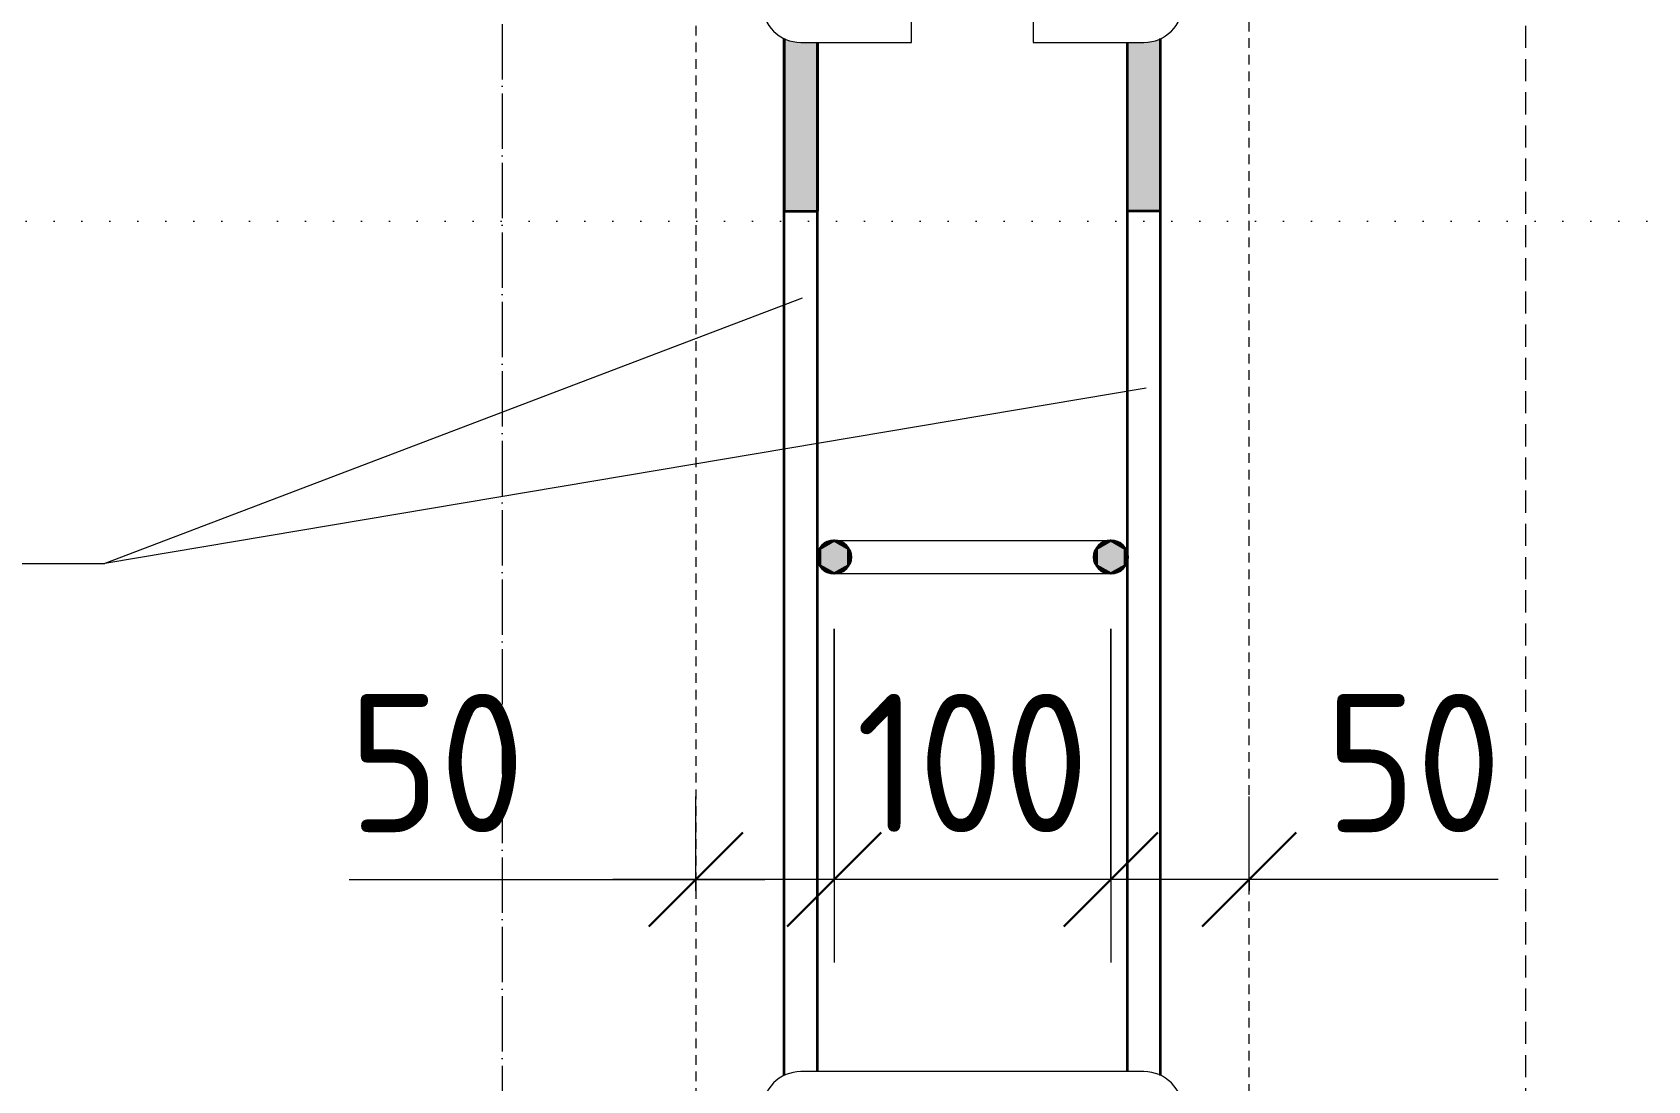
# Model space of a CAD drawing. Header units: millimetres. Extents: x -35709 to -15218, y -2926 to 78616.
# Drawn here: x -30200 to -29616, y 77186 to 77565 of the extents above; entities that cross this region are included whole.
import ezdxf

# ---------------------------------------------------------------- set-up
doc = ezdxf.new("R2010")
doc.units = ezdxf.units.MM
for name, pattern in [('01 Штриховая _4 мм_', [6, 3.5, -2.5]), ('01 Штриховая _8 мм_', [12, 8, -4]), ('02 Штрихпунктирная _20 мм_', [25, 20, -2.5, 0, -2.5]), ('04 Пунктир 10мм', [10, 0, -10])]:
    doc.linetypes.add(name, pattern=pattern)
for name, color, linetype, lineweight in [('AA_Dim', 7, 'Continuous', 9), ('AA_Dim-20', 7, 'Continuous', 9), ('AA_Oformlenie', 7, 'Continuous', 9), ('AA_Razrez', 7, 'Continuous', 9), ('AA_Vinoska', 7, 'Continuous', 9), ('KR_Armatura', 7, 'Continuous', 20), ('KR_Armatura_Tonkie', 7, 'Continuous', 20), ('Оси', 7, 'Continuous', 9)]:
    doc.layers.add(name, color=color, linetype=linetype, lineweight=lineweight)
doc.layers.add('AF_Stena_Опалубка', color=7, linetype='Continuous', lineweight=20, true_color=0x0063c6)
doc.layers.add('KR_Fundament', color=7, linetype='Continuous', lineweight=20, true_color=0x804000)
doc.styles.add('ISOCPEUR_1', font='isocpeur.TTF', dxfattribs={"width": 0.9, "height": 50})
doc.dimstyles.new('00_Точн_3_знака__прозр_', dxfattribs={"dimscale": 304.8, "dimtxt": 50.137748, "dimasz": 0.111549, "dimexe": 0.098425, "dimexo": 0.065617, "dimgap": 0.006562, "dimtad": 1, "dimdec": 3, "dimrnd": 0.001, "dimdsep": 46, "dimtxsty": 'ISOCPEUR_1', "dimblk1": 'OBLIQUE', "dimblk2": 'OBLIQUE', "dimsah": 1, "dimcen": 0.09, "dimdle": 0.098425, "dimazin": 0, "dimtfac": 1, "dimtdec": 4, "dimtix": 1, "dimtmove": 0, "dimatfit": 3, "dimfxl": 1, "dimtvp": 1, "dimtolj": 1, "dimtzin": 0, "dimlwd": 18, "dimlwe": 18, "dimarcsym": 2})
doc.dimstyles.new('00_Точн_3_знака__прозр__1', dxfattribs={"dimscale": 304.8, "dimtxt": 50.137748, "dimasz": 0.111549, "dimexe": 0.098425, "dimexo": 0.065617, "dimgap": 0.006562, "dimtad": 1, "dimdec": 3, "dimrnd": 0.001, "dimdsep": 46, "dimtxsty": 'ISOCPEUR_1', "dimblk1": 'OBLIQUE', "dimblk2": 'OBLIQUE', "dimsah": 1, "dimcen": 0.09, "dimdle": 0.098425, "dimazin": 0, "dimtfac": 1, "dimtdec": 4, "dimtix": 1, "dimtmove": 1, "dimatfit": 3, "dimfxl": 1, "dimtvp": 1, "dimtolj": 1, "dimtzin": 0, "dimlwd": 18, "dimlwe": 18, "dimarcsym": 2})

# ---------------------------------------------------------------- blocks, each defined once
blk = doc.blocks.new('079_Шпилька _ЭлУзла_ - d8 А240-3884576-План армирования стен')
at = {"layer": 'AA_Oformlenie'}
for p, q in [((40, 14), (0, 14)), ((40, 6), (40, 14)), ((124, 14), (84, 14)), ((84, 14), (84, 6)), ((0, 6), (40, 6)), ((84, 6), (124, 6)), ((124, -6), (0, -6)), ((0, -14), (124, -14))]:
    blk.add_line(p, q, dxfattribs=at)
for centre, radius, start, end in [((0, 0), 14, 90, 270), ((124, 0), 14, 270, 90), ((0, 0), 6, 90, 270), ((124, 0), 6, 270, 90)]:
    blk.add_arc(centre, radius, start, end, dxfattribs=at)
blk = doc.blocks.new('DIMBLOCK18-План армирования стен')
at = {"layer": 'AA_Dim-20', "color": 30, "lineweight": 30, "true_color": 0xff8000, "transparency": 16777216}
for p, q in [((-29497.26, 77775), (-29514.26, 77792)), ((-29497.26, 77775), (-29480.26, 77758)), ((-29497.26, 76775), (-29514.26, 76792)), ((-29497.26, 76775), (-29480.26, 76758)), ((-29497.26, 76585), (-29514.26, 76602)), ((-29497.26, 76585), (-29480.26, 76568))]:
    blk.add_line(p, q, dxfattribs=at)
at = {"layer": 'AA_Dim-20', "color": 30, "lineweight": 18, "true_color": 0xff8000, "transparency": 16777216}
for p, q in [((-29497.26, 77775), (-29784.06, 77775)), ((-29497.26, 77775), (-29497.26, 76775)), ((-29497.26, 77775), (-29467.26, 77775)), ((-29497.26, 76775), (-29784.06, 76775)), ((-29497.26, 76775), (-29467.26, 76775)), ((-29497.26, 76585), (-29784.06, 76585)), ((-29497.26, 76585), (-29467.26, 76585))]:
    blk.add_line(p, q, dxfattribs=at)
at = {"layer": 'AA_Dim-20', "color": 0, "lineweight": 18, "transparency": 16777216, "insert": (-29564.4, 77123.64), "char_height": 50, "width": 363.2622, "attachment_point": 1, "rotation": 90, "line_spacing_factor": 1.135194, "style": 'ISOCPEUR_1'}
blk.add_mtext('5х200=1000', dxfattribs=at)
blk = doc.blocks.new('_None')
blk = doc.blocks.new('DIMBLOCK25-План армирования стен')
at = {"layer": 'AA_Dim-20', "color": 30, "lineweight": 18, "true_color": 0xff8000, "transparency": 16777216}
for p, q in [((-29810.06, 77349), (-29810.06, 77228.41)), ((-29810.06, 77258.41), (-29810.06, 77349)), ((-29760.06, 77254.37), (-29760.06, 77288.41)), ((-29730.06, 77258.41), (-29810.06, 77258.41)), ((-29752.43, 77258.41), (-29785.06, 77258.41)), ((-29760.06, 77258.41), (-29760.06, 77254.37)), ((-29669.99, 77258.41), (-29752.43, 77258.41))]:
    blk.add_line(p, q, dxfattribs=at)
at = {"layer": 'AA_Dim-20', "color": 30, "lineweight": 30, "true_color": 0xff8000, "transparency": 16777216}
for p, q in [((-29810.06, 77258.41), (-29793.06, 77275.41)), ((-29760.06, 77258.41), (-29743.06, 77275.41)), ((-29810.06, 77258.41), (-29827.06, 77241.41)), ((-29760.06, 77258.41), (-29777.06, 77241.41))]:
    blk.add_line(p, q, dxfattribs=at)
at = {"layer": 'AA_Dim-20', "color": 0, "lineweight": 18, "transparency": 16777216, "insert": (-29732.43, 77325.55), "char_height": 50, "width": 74.9228, "attachment_point": 1, "line_spacing_factor": 1.135194, "style": 'ISOCPEUR_1'}
blk.add_mtext('50', dxfattribs=at)
blk = doc.blocks.new('_Oblique')
at = {"color": 0, "linetype": 'ByBlock', "lineweight": -2}
blk.add_line((-0.5, -0.5), (0.5, 0.5), dxfattribs=at)
blk = doc.blocks.new('DIMBLOCK26-План армирования стен')
at = {"layer": 'AA_Dim-20', "color": 30, "lineweight": 18, "true_color": 0xff8000, "transparency": 16777216}
for p, q in [((-29910.06, 77349), (-29910.06, 77228.41)), ((-29910.06, 77258.41), (-29910.06, 77349)), ((-29810.06, 77349), (-29810.06, 77228.41)), ((-29810.06, 77258.41), (-29810.06, 77349)), ((-29810.06, 77258.41), (-29910.06, 77258.41))]:
    blk.add_line(p, q, dxfattribs=at)
at = {"layer": 'AA_Dim-20', "color": 30, "lineweight": 30, "true_color": 0xff8000, "transparency": 16777216}
for p, q in [((-29910.06, 77258.41), (-29893.06, 77275.41)), ((-29810.06, 77258.41), (-29793.06, 77275.41)), ((-29910.06, 77258.41), (-29927.06, 77241.41)), ((-29810.06, 77258.41), (-29827.06, 77241.41))]:
    blk.add_line(p, q, dxfattribs=at)
at = {"layer": 'AA_Dim-20', "color": 0, "lineweight": 18, "transparency": 16777216, "insert": (-29902.16, 77325.55), "char_height": 50, "width": 101.0323, "attachment_point": 1, "line_spacing_factor": 1.135194, "style": 'ISOCPEUR_1'}
blk.add_mtext('100', dxfattribs=at)
blk = doc.blocks.new('DIMBLOCK27-План армирования стен')
at = {"layer": 'AA_Dim-20', "color": 30, "lineweight": 18, "true_color": 0xff8000, "transparency": 16777216}
for p, q in [((-29910.06, 77349), (-29910.06, 77228.41)), ((-29910.06, 77258.41), (-29910.06, 77349)), ((-29960.06, 77254.37), (-29960.06, 77288.41)), ((-30085.4, 77258.41), (-30002.96, 77258.41)), ((-30002.96, 77258.41), (-29935.06, 77258.41)), ((-29910.06, 77258.41), (-29990.06, 77258.41)), ((-29960.06, 77258.41), (-29960.06, 77254.37))]:
    blk.add_line(p, q, dxfattribs=at)
at = {"layer": 'AA_Dim-20', "color": 30, "lineweight": 30, "true_color": 0xff8000, "transparency": 16777216}
for p, q in [((-29960.06, 77258.41), (-29943.06, 77275.41)), ((-29910.06, 77258.41), (-29893.06, 77275.41)), ((-29960.06, 77258.41), (-29977.06, 77241.41)), ((-29910.06, 77258.41), (-29927.06, 77241.41))]:
    blk.add_line(p, q, dxfattribs=at)
at = {"layer": 'AA_Dim-20', "color": 0, "lineweight": 18, "transparency": 16777216, "insert": (-30085.4, 77325.55), "char_height": 50, "width": 74.9228, "attachment_point": 1, "line_spacing_factor": 1.135194, "style": 'ISOCPEUR_1'}
blk.add_mtext('50', dxfattribs=at)
blk = doc.blocks.new('042_М_Арматуры - Диам длина поз _ Шаг-2260295-План армирования стен')
at = {"layer": 'AA_Vinoska'}
blk.add_line((-7, 0), (7, 0), dxfattribs=at)

msp = doc.modelspace()

# ---------------------------------------------------------------- hatches: boundary and pattern name
at = {"layer": 'KR_Armatura', "lineweight": 35}
h = msp.add_hatch(color=256, dxfattribs=at)
edge = h.paths.add_edge_path()
edge.add_arc((-29910.0616, 77375), 6, 0, 360)
for points in [[(-29910.0616, 77369), (-29904.8655, 77372), (-29904.8655, 77378), (-29910.0616, 77381), (-29915.2578, 77378), (-29915.2578, 77372)], [(-29810.0616, 77369), (-29804.8655, 77372), (-29804.8655, 77378), (-29810.0616, 77381), (-29815.2578, 77378), (-29815.2578, 77372)]]:
    msp.add_hatch(color=256, dxfattribs=at).paths.add_polyline_path(points)
h = msp.add_hatch(color=256, dxfattribs=at)
edge = h.paths.add_edge_path()
edge.add_arc((-29810.0616, 77375), 6, 0, 360)
at = {"layer": 'KR_Armatura_Tonkie'}
h = msp.add_hatch(color=256, dxfattribs=at)
h.paths.add_polyline_path([(-29928.0616, 77500), (-29916.0616, 77500), (-29916.0616, 77561), (-29923.6145, 77561.2044), (-29925.6851, 77561.477), (-29928.0616, 77562.4614), (-29928.0616, 77561.477)])
h.paths.add_polyline_path([(-29922.0616, 77569), (-29916.0616, 77569.2044), (-29916.0616, 77581), (-29923.6145, 77580.7956), (-29925.6851, 77579.7177), (-29926.3042, 77579.2426), (-29927.2578, 77578), (-29927.8572, 77576.5529), (-29928.0616, 77575), (-29927.8572, 77573.4471), (-29926.7794, 77571.3765), (-29925.6851, 77570.2823), (-29925.0616, 77569.8038), (-29923.6145, 77569.2044), (-29922.1041, 77569.0056)])
h.paths.add_polyline_path([(-29928.0616, 77587.5386), (-29925.6851, 77588.523), (-29922.0616, 77589), (-29916.0616, 77589), (-29916.0616, 77958), (-29928.0616, 77958), (-29928.0616, 77588.523)])
h = msp.add_hatch(color=256, dxfattribs=at)
h.paths.add_polyline_path([(-29794.4381, 77500), (-29792.0616, 77500), (-29792.0616, 77562.4614), (-29795.0616, 77561.395), (-29798.0616, 77561), (-29804.0616, 77561), (-29804.0616, 77500), (-29795.0616, 77500)])
h.paths.add_polyline_path([(-29798.0616, 77569), (-29796.5087, 77569.2044), (-29795.0616, 77569.8038), (-29793.3439, 77571.3765), (-29792.8655, 77572), (-29792.2661, 77573.4471), (-29792.0616, 77575), (-29792.2661, 77576.5529), (-29793.3439, 77578.6235), (-29793.819, 77579.2426), (-29795.0616, 77580.1962), (-29796.5087, 77580.7956), (-29798.0616, 77581), (-29804.0616, 77580.7956), (-29804.0616, 77569)])
h.paths.add_polyline_path([(-29792.0616, 77587.5386), (-29792.0616, 77958), (-29804.0616, 77958), (-29804.0616, 77589), (-29796.5087, 77588.7956), (-29793.819, 77588.2665), (-29792.8655, 77587.8715)])

# ---------------------------------------------------------------- linework, layer by layer
at = {"layer": 'AA_Razrez', "color": 7, "linetype": '04 Пунктир 10мм', "true_color": 0xffffff}
msp.add_line((-29111.3287, 77496.3546), (-35325.5508, 77496.3546), dxfattribs=at)
at = {"layer": 'AA_Vinoska'}
for p in [(-29921.6053, 77468.5187), (-29797.3345, 77436.0569)]:
    msp.add_line(p, (-30173.7124, 77372.6325), dxfattribs=at)
at = {"layer": 'AF_Stena_Опалубка', "linetype": '01 Штриховая _4 мм_'}
for p, q in [((-29760.0616, 76335), (-29760.0616, 78025)), ((-29960.0616, 77825), (-29960.0616, 76535))]:
    msp.add_line(p, q, dxfattribs=at)
at = {"layer": 'KR_Armatura', "lineweight": 35}
for p, q in [((-29910.0616, 77381), (-29915.2578, 77378)), ((-29915.2578, 77378), (-29915.2578, 77372)), ((-29904.8655, 77378), (-29910.0616, 77381)), ((-29904.8655, 77372), (-29904.8655, 77378)), ((-29810.0616, 77381), (-29815.2578, 77378)), ((-29815.2578, 77378), (-29815.2578, 77372)), ((-29804.8655, 77378), (-29810.0616, 77381)), ((-29804.8655, 77372), (-29804.8655, 77378)), ((-29915.2578, 77372), (-29910.0616, 77369)), ((-29910.0616, 77369), (-29904.8655, 77372)), ((-29815.2578, 77372), (-29810.0616, 77369)), ((-29810.0616, 77369), (-29804.8655, 77372))]:
    msp.add_line(p, q, dxfattribs=at)
for centre in [(-29910.0616, 77375), (-29810.0616, 77375)]:
    msp.add_circle(centre, 6, dxfattribs=at)
at = {"layer": 'KR_Armatura_Tonkie', "lineweight": 35}
for p, q in [((-29928.0616, 77187.5386), (-29928.0616, 77562.4614)), ((-29928.0616, 77562.4614), (-29928.0616, 77500)), ((-29792.0616, 77187.5386), (-29792.0616, 77562.4614)), ((-29792.0616, 77500), (-29792.0616, 77562.4614)), ((-29916.0616, 77189), (-29916.0616, 77561)), ((-29916.0616, 77561), (-29916.0616, 77500)), ((-29804.0616, 77189), (-29804.0616, 77561)), ((-29804.0616, 77500), (-29804.0616, 77561)), ((-29928.0616, 77500), (-29916.0616, 77500)), ((-29792.0616, 77500), (-29804.0616, 77500))]:
    msp.add_line(p, q, dxfattribs=at)
at = {"layer": 'KR_Armatura_Tonkie'}
for p, q in [((-29910.0616, 77381), (-29874.0616, 77381)), ((-29874.0616, 77381), (-29846.0616, 77381)), ((-29846.0616, 77381), (-29810.0616, 77381)), ((-29910.0616, 77369), (-29874.0616, 77369)), ((-29874.0616, 77369), (-29846.0616, 77369)), ((-29846.0616, 77369), (-29810.0616, 77369))]:
    msp.add_line(p, q, dxfattribs=at)
for centre, start, end in [((-29910.0616, 77375), 90, 270), ((-29810.0616, 77375), 270, 90)]:
    msp.add_arc(centre, 6, start, end, dxfattribs=at)
at = {"layer": 'KR_Fundament', "linetype": '01 Штриховая _8 мм_'}
msp.add_line((-29660.0616, 76335), (-29660.0616, 78125), dxfattribs=at)
at = {"layer": 'Оси', "linetype": '02 Штрихпунктирная _20 мм_'}
msp.add_line((-30030.0616, 78195.143), (-30030.0616, 75736.6082), dxfattribs=at)

# ---------------------------------------------------------------- block references
at = {"layer": 'AA_Oformlenie', "rotation": 180}
for p in [(-29798.0616, 77575), (-29798.0616, 77175)]:
    msp.add_blockref('079_Шпилька _ЭлУзла_ - d8 А240-3884576-План армирования стен', p, dxfattribs=at)
at = {"layer": 'AA_Vinoska', "xscale": 19.99999999999999, "yscale": 19.99999999999999, "zscale": 19.99999999999999}
msp.add_blockref('042_М_Арматуры - Диам длина поз _ Шаг-2260295-План армирования стен', (-30313.7124, 77372.6325), dxfattribs=at)

# ---------------------------------------------------------------- dimensions: what is measured, and where the dimension line sits
at = {"layer": 'AA_Dim', "color": 30, "lineweight": 18, "true_color": 0xff8000}
dim = msp.add_linear_dim(base=(-29497.2617, 76775), p1=(-29804.0616, 77775), p2=(-29804.0616, 76775), angle=90, text='5х200=1000', dimstyle='00_Точн_3_знака__прозр_', override={"dimpost": '<>', "dimblk1": 'None', "dimblk2": 'None', "dimsah": 1, "dimfxl": 1000}, dxfattribs=at)
dim.commit()
dim.dimension.update_dxf_attribs({"geometry": 'DIMBLOCK18-План армирования стен', "text_midpoint": (-29524.2617, 77275)})
for base, p1, p2, picture, middle in [((-29960.0616, 77258.4118), (-29910.0616, 77369), (-29960.0616, 77234.3701), 'DIMBLOCK27-План армирования стен', (-30047.9341, 77292.2144)), ((-29810.0616, 77258.4118), (-29760.0616, 77234.3701), (-29810.0616, 77369), 'DIMBLOCK25-План армирования стен', (-29694.9661, 77292.2144))]:
    dim = msp.add_linear_dim(base=base, p1=p1, p2=p2, dimstyle='00_Точн_3_знака__прозр__1', override={"dimpost": '<>', "dimfxl": 143.614762}, dxfattribs=at)
    dim.commit()
    dim.dimension.update_dxf_attribs({"geometry": picture, "text_midpoint": middle, "dimtype": 160})
dim = msp.add_linear_dim(base=(-29910.0616, 77258.4118), p1=(-29810.0616, 77369), p2=(-29910.0616, 77369), dimstyle='00_Точн_3_знака__прозр_', override={"dimpost": '<>', "dimfxl": 100}, dxfattribs=at)
dim.commit()
dim.dimension.update_dxf_attribs({"geometry": 'DIMBLOCK26-План армирования стен', "text_midpoint": (-29860.0616, 77285.4118)})

doc.saveas('drawing.dxf')
